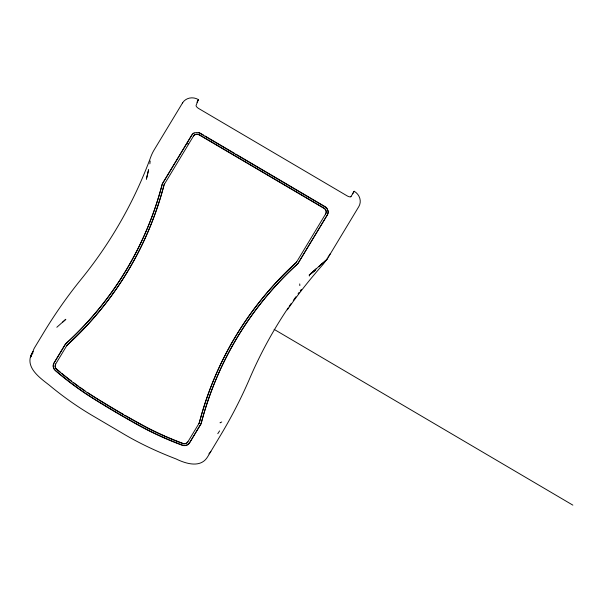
<?xml version="1.0" encoding="UTF-8"?>
<svg xmlns="http://www.w3.org/2000/svg" width="603" height="603" viewBox="0 0 603 603"><rect width="100%" height="100%" fill="white"/><g stroke="black" fill="none" stroke-linecap="round" stroke-linejoin="round"><path stroke-width="0.9" d="M150.185 160.986L149.861 163.82M199.246 422.907L199.465 422.349A384.345 354.315 26.6 0 1 295.975 262.697A4.334 3.995 26.6 0 0 296.653 261.875M201.07 423.608L201.221 423.118A382.377 352.506 26.6 0 1 297.249 264.272A6.294 5.804 26.6 0 0 298.229 263.081L327.316 214.962A6.294 5.804 26.6 0 0 324.896 206.806L200.173 133.414A6.294 5.804 26.6 0 0 191.746 135.193L162.659 183.312A6.294 5.804 26.6 0 0 162.056 184.729A382.377 352.506 26.6 0 1 66.036 343.567L65.667 343.936M33.075 351.315C23.2 365.968 38.841 377.086 49.047 384.97C63.285 396.857 78.526 407.568 94.581 416.861L121.693 432.818C138.924 443.182 157.225 451.7 175.986 458.906C185.769 463.677 200.754 468.508 207.703 456.69L220.095 436.059A555.122 511.743 26.6 0 0 249.846 378.164A503.565 464.22 26.6 0 1 288.113 307.982M182.551 102.932A11.834 10.914 26.6 0 1 198.395 99.593L196.111 105.352A3.776 1.462 31.2 0 0 198.726 108.54L347.132 195.869A3.776 1.462 31.2 0 0 351.021 196.503M199.111 423.231L199.359 422.688M200.867 424.082L201.327 422.899A382.377 352.506 26.6 0 1 297.354 264.061A6.294 5.804 26.6 0 0 298.334 262.863L327.421 214.743A6.294 5.804 26.6 0 0 327.964 210.296M198.945 423.547L199.216 423.012M200.98 423.864L189.485 442.956A6.294 5.804 26.6 0 1 182.144 445.248A304.523 280.727 26.6 0 1 129.668 420.299A799.382 736.926 26.6 0 1 86.146 394.03A304.523 280.727 26.6 0 1 55.363 370.649A6.294 5.804 26.6 0 1 53.916 363.179L65.448 344.117M350.825 196.782L354.24 191.294A11.834 10.907 26.6 0 1 358.793 206.633L327.648 258.288L323.208 264.204C310.439 278.737 298.289 293.842 287.345 309.814M182.551 102.932L154.134 149.928A47.222 43.529 26.6 0 0 150.81 156.855A503.565 464.22 26.6 0 1 81.345 279.016A555.122 511.743 26.6 0 0 43.853 332.359L34.635 347.607A16.304 15.03 26.6 0 0 32.668 353.72M196.97 102.193L198.5 99.661M65.162 344.547L54.029 362.968A6.294 5.804 26.6 0 0 55.468 370.43A304.523 280.727 26.6 0 0 102.661 404.123A799.382 736.926 26.6 0 0 146.77 429.419A304.523 280.727 26.6 0 0 182.257 445.029A6.294 5.804 26.6 0 0 189.598 442.738L200.731 424.316M66.843 345.534L55.597 364.174A4.342 4.002 26.6 0 0 56.599 369.322A302.766 279.106 26.6 0 0 87.186 392.553A795.523 733.361 26.6 0 0 147.486 428.04A302.766 279.106 26.6 0 0 182.739 443.552A4.342 4.002 26.6 0 0 187.804 441.961L199.05 423.329M352.597 193.767L354.127 191.226M217.789 433.693L219.613 430.896M66.737 345.753L67.272 344.961M65.343 344.336L66.142 343.356A382.377 352.506 26.6 0 0 162.169 184.51A6.294 5.804 26.6 0 1 162.765 183.093L191.86 134.974A6.294 5.804 26.6 0 1 194.083 132.916M66.933 345.459L67.521 344.712A384.345 354.315 26.6 0 0 164.039 185.061A4.334 3.995 26.6 0 1 164.446 184.081M325.205 261.039L326.411 259.908L310.846 273.521L316.409 268.576M62.395 322.356L65.833 319.289L56.818 327.278M325.68 260.617L318.866 266.511M320.962 264.627L323.185 263.014M221.761 421.994L220.035 422.786L220.577 422.53M201.093 133.678L203.52 135.102M205.141 136.059L234.296 153.215M235.916 154.164L325.009 206.588A6.294 5.804 26.6 0 1 327.316 208.849M274.101 329.344L572.85 505.133M309.339 276.038L309.279 274.923L315.263 270.363L309.279 274.923A3.105 0.603 46.8 0 1 309.384 274.915M299.744 283.923L299.834 285.611M210.877 451.308A16.304 15.03 26.6 0 1 208.887 453.863M330.376 253.629A47.222 43.529 26.6 0 1 327.972 257.164M289.139 306.475A503.565 464.22 26.6 0 1 291.204 303.467M293.292 300.475A503.565 464.22 26.6 0 1 295.937 296.759M298.086 293.804A503.565 464.22 26.6 0 1 299.163 292.334M300.256 290.872A503.565 464.22 26.6 0 1 301.349 289.41M198.779 132.539A6.294 5.804 26.6 0 1 200.279 133.195M55.913 368.229A4.342 4.002 26.6 0 0 56.705 369.104A302.766 279.106 26.6 0 0 60.194 372.051M55.393 367.189A4.342 4.002 26.6 0 1 55.175 366.081M55.288 364.973A4.342 4.002 26.6 0 1 55.71 363.956M103.595 402.585A302.766 279.106 26.6 0 1 87.292 392.334M85.015 390.797A302.766 279.106 26.6 0 1 79.754 387.126M78.262 386.063A302.766 279.106 26.6 0 1 73.83 382.815M71.644 381.164A302.766 279.106 26.6 0 1 61.596 373.219M125.077 415.339A795.523 733.361 26.6 0 0 147.592 427.821A302.766 279.106 26.6 0 0 164.996 436.097M123.472 414.412A795.523 733.361 26.6 0 1 103.595 402.585M182.845 443.333A302.766 279.106 26.6 0 1 165.84 436.459M187.917 441.743A4.342 4.002 26.6 0 1 184.005 443.597M67.415 344.931A384.345 354.315 26.6 0 0 163.926 185.279A4.334 3.995 26.6 0 1 164.34 184.299L193.54 135.961A4.342 4.002 26.6 0 1 199.352 134.74L324.075 208.125A4.342 4.002 26.6 0 1 325.741 213.756L296.548 262.094A4.334 3.995 26.6 0 1 295.869 262.916A384.345 354.315 26.6 0 0 199.352 422.567M193.427 136.18A4.342 4.002 26.6 0 1 199.239 134.959L323.969 208.344A4.342 4.002 26.6 0 1 325.635 213.975M112.535 293.518A2.616 2.412 26.6 0 1 112.934 293.028M187.533 143.944A2.834 2.608 26.6 0 1 188.204 143.71M148.572 169.835L146.401 179.083L148.572 169.835M31.122 355.943L30.678 357.029L32.193 353.418L31.122 355.943M327.648 258.288L327.075 259.132L327.648 258.288"/></g></svg>
